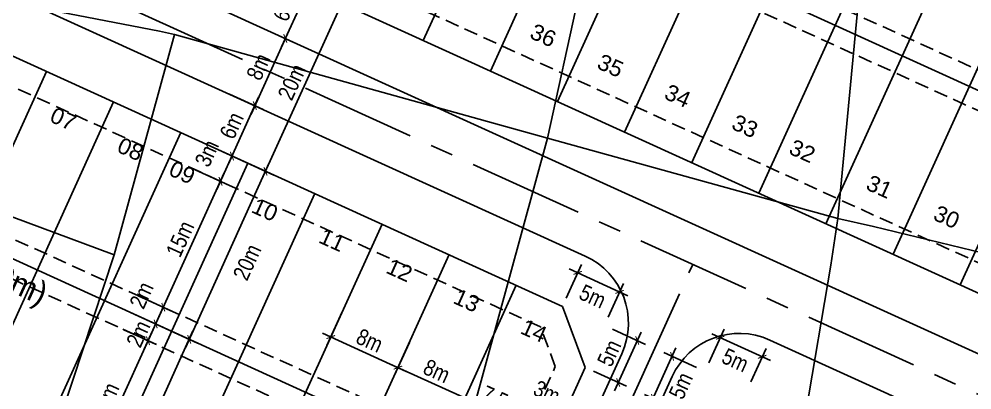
# Model space of a CAD drawing. Extents: x 597165 to 598689, y 1181586 to 1183364.
# Drawn here: x 597468.1 to 597571.5, y 1182870.2 to 1182910.4 of the extents above; entities that cross this region are included whole.
import ezdxf
from ezdxf.enums import TextEntityAlignment as Align

# ---------------------------------------------------------------- set-up
doc = ezdxf.new("R2010")
doc.units = 0
doc.header["$MEASUREMENT"] = 0
doc.linetypes.add('CENTER', pattern=[2, 1.25, -0.25, 0.25, -0.25])
doc.linetypes.add('DASHED', pattern=[0.75, 0.5, -0.25])
doc.layers.get('0').update_dxf_attribs({"linetype": 'CONTINUOUS'})
doc.layers.get('DEFPOINTS').update_dxf_attribs({"color": 8, "linetype": 'CONTINUOUS'})
for name, color, linetype in [('CGXD', 3, 'CONTINUOUS'), ('DIM-T', 7, 'CONTINUOUS'), ('DTEXT-TENLO', 4, 'CONTINUOUS'), ('NEN-HT', 8, 'CONTINUOUS'), ('NET-LENGOAI', 4, 'CONTINUOUS'), ('NET-LETRONG', 5, 'CONTINUOUS'), ('NET-PLO', 2, 'CONTINUOUS'), ('NET-TIM', 2, 'CENTER'), ('TEXT-SOLO', 7, 'CONTINUOUS')]:
    doc.layers.add(name, color=color, linetype=linetype)
doc.styles.add('AVO', font='VHELVEN.TTF')
doc.styles.add('VHEL-C-R', font='VHELVCN.TTF')
doc.styles.add('VTIMES-R', font='VAPTIMN.TTF')
doc.dimstyles.new('TL1000', dxfattribs={"dimscale": 0, "dimtxt": 2, "dimasz": 0.7, "dimexe": 1, "dimexo": 1, "dimgap": 0.5, "dimtad": 1, "dimdec": 1, "dimzin": 12, "dimtxsty": 'VHEL-C-R', "dimblk1": 'ARCHTICK', "dimblk2": 'ARCHTICK', "dimsah": 1, "dimcen": -0.09, "dimdle": 1, "dimclrd": 256, "dimclre": 256, "dimclrt": 256, "dimazin": 3, "dimtfac": 0.005, "dimtdec": 1, "dimtix": 1, "dimtmove": 0, "dimatfit": 3, "dimtolj": 1, "dimtzin": 0})

# ---------------------------------------------------------------- blocks, each defined once
blk = doc.blocks.new('_ARCHTICK')
at = {"color": 0, "linetype": 'BYBLOCK', "const_width": 0.15}
blk.add_lwpolyline([(-0.5, -0.5), (0.5, 0.5)], dxfattribs=at)
blk = doc.blocks.new('*D808')
at = {"linetype": 'BYBLOCK'}
for p, q in [((597490.92, 1182902.3), (597494.56, 1182900.64)), ((597490.75, 1182894.68), (597494.06, 1182901.97)), ((597488.44, 1182896.83), (597492.08, 1182895.18))]:
    blk.add_line(p, q, dxfattribs=at)
at = {"layer": 'DEFPOINTS', "color": 0, "linetype": 'BYBLOCK'}
for p in [(597490.01, 1182902.71), (597493.65, 1182901.06), (597487.53, 1182897.25)]:
    blk.add_point(p, dxfattribs=at)
at = {"linetype": 'BYBLOCK', "xscale": 0.7, "yscale": 0.7, "zscale": 0.7}
for p, rotation in [((597493.65, 1182901.06), 65.55248368592153), ((597491.17, 1182895.59), 245.5524836859215)]:
    blk.add_blockref('_ARCHTICK', p, dxfattribs=dict(at, rotation=rotation))
at = {"linetype": 'BYBLOCK', "insert": (597491.14, 1182898.9), "char_height": 1.75, "attachment_point": 5, "rotation": 65.5525, "style": 'VHEL-C-R'}
blk.add_mtext('\\A1;6m', dxfattribs=at)
blk = doc.blocks.new('*D807')
at = {"linetype": 'BYBLOCK'}
for p, q in [((597493.24, 1182900.14), (597497.37, 1182909.25)), ((597494.23, 1182909.58), (597497.87, 1182907.92))]:
    blk.add_line(p, q, dxfattribs=at)
at = {"layer": 'DEFPOINTS', "color": 0, "linetype": 'BYBLOCK'}
for p in [(597493.32, 1182909.99), (597496.96, 1182908.34), (597490.01, 1182902.71)]:
    blk.add_point(p, dxfattribs=at)
at = {"linetype": 'BYBLOCK', "xscale": 0.7, "yscale": 0.7, "zscale": 0.7}
for p, rotation in [((597496.96, 1182908.34), 65.55248368592153), ((597493.65, 1182901.06), 245.5524836859215)]:
    blk.add_blockref('_ARCHTICK', p, dxfattribs=dict(at, rotation=rotation))
at = {"linetype": 'BYBLOCK', "insert": (597494.04, 1182905.27), "char_height": 1.75, "attachment_point": 5, "rotation": 65.5525, "style": 'VHEL-C-R'}
blk.add_mtext('\\A1;8m', dxfattribs=at)
blk = doc.blocks.new('*D806')
at = {"linetype": 'BYBLOCK'}
for p, q in [((597496.55, 1182907.43), (597499.86, 1182914.71)), ((597496.71, 1182915.04), (597500.35, 1182913.39))]:
    blk.add_line(p, q, dxfattribs=at)
at = {"layer": 'DEFPOINTS', "color": 0, "linetype": 'BYBLOCK'}
for p in [(597495.8, 1182915.46), (597499.44, 1182913.8), (597493.32, 1182909.99)]:
    blk.add_point(p, dxfattribs=at)
at = {"linetype": 'BYBLOCK', "xscale": 0.7, "yscale": 0.7, "zscale": 0.7}
for p, rotation in [((597499.44, 1182913.8), 65.55248368592153), ((597496.96, 1182908.34), 245.5524836859215)]:
    blk.add_blockref('_ARCHTICK', p, dxfattribs=dict(at, rotation=rotation))
at = {"linetype": 'BYBLOCK', "insert": (597496.93, 1182911.65), "char_height": 1.75, "attachment_point": 5, "rotation": 65.5525, "style": 'VHEL-C-R'}
blk.add_mtext('\\A1;6m', dxfattribs=at)
blk = doc.blocks.new('*D805')
at = {"linetype": 'BYBLOCK'}
for p, q in [((597496.71, 1182915.04), (597504, 1182911.73)), ((597494.39, 1182893.03), (597503.5, 1182913.05)), ((597488.44, 1182896.83), (597495.72, 1182893.52))]:
    blk.add_line(p, q, dxfattribs=at)
at = {"layer": 'DEFPOINTS', "color": 0, "linetype": 'BYBLOCK'}
for p in [(597495.8, 1182915.46), (597503.09, 1182912.14), (597487.53, 1182897.25)]:
    blk.add_point(p, dxfattribs=at)
at = {"linetype": 'BYBLOCK', "xscale": 0.7, "yscale": 0.7, "zscale": 0.7}
for p, rotation in [((597503.09, 1182912.14), 65.55248368540667), ((597494.81, 1182893.94), 245.5524836854067)]:
    blk.add_blockref('_ARCHTICK', p, dxfattribs=dict(at, rotation=rotation))
at = {"linetype": 'BYBLOCK', "insert": (597497.68, 1182903.62), "char_height": 1.75, "attachment_point": 5, "rotation": 65.5525, "style": 'VHEL-C-R'}
blk.add_mtext('\\A1;20m', dxfattribs=at)
blk = doc.blocks.new('*D795')
at = {"linetype": 'BYBLOCK'}
for p, q in [((597475.44, 1182861), (597482.48, 1182876.48)), ((597479.33, 1182876.81), (597482.97, 1182875.15))]:
    blk.add_line(p, q, dxfattribs=at)
at = {"layer": 'DEFPOINTS', "color": 0, "linetype": 'BYBLOCK'}
for p in [(597478.42, 1182877.22), (597482.06, 1182875.57), (597472.21, 1182863.57)]:
    blk.add_point(p, dxfattribs=at)
at = {"linetype": 'BYBLOCK', "xscale": 0.7, "yscale": 0.7, "zscale": 0.7}
for p, rotation in [((597482.06, 1182875.57), 65.55248368435842), ((597475.85, 1182861.91), 245.5524836843584)]:
    blk.add_blockref('_ARCHTICK', p, dxfattribs=dict(at, rotation=rotation))
at = {"linetype": 'BYBLOCK', "insert": (597477.43, 1182869.08), "char_height": 1.75, "attachment_point": 5, "rotation": 65.5525, "style": 'VHEL-C-R'}
blk.add_mtext('\\A1;15m', dxfattribs=at)
blk = doc.blocks.new('*D794')
at = {"linetype": 'BYBLOCK'}
for p, q in [((597480.16, 1182878.63), (597483.8, 1182876.97)), ((597481.65, 1182874.66), (597483.3, 1182878.3))]:
    blk.add_line(p, q, dxfattribs=at)
at = {"layer": 'DEFPOINTS', "color": 0, "linetype": 'BYBLOCK'}
for p in [(597479.25, 1182879.04), (597478.42, 1182877.22), (597482.89, 1182877.39)]:
    blk.add_point(p, dxfattribs=at)
at = {"linetype": 'BYBLOCK', "xscale": 0.7, "yscale": 0.7, "zscale": 0.7}
for p, rotation in [((597482.89, 1182877.39), 65.55248368435842), ((597482.06, 1182875.57), 245.5524836843584)]:
    blk.add_blockref('_ARCHTICK', p, dxfattribs=dict(at, rotation=rotation))
at = {"linetype": 'BYBLOCK', "insert": (597481, 1182876.32), "char_height": 1.75, "attachment_point": 5, "rotation": 65.5525, "style": 'VHEL-C-R'}
blk.add_mtext('\\A1;2m', dxfattribs=at)
blk = doc.blocks.new('*D793')
at = {"linetype": 'BYBLOCK'}
for p, q in [((597480.99, 1182880.45), (597484.63, 1182878.79)), ((597482.48, 1182876.48), (597483.72, 1182879.21))]:
    blk.add_line(p, q, dxfattribs=at)
at = {"layer": 'DEFPOINTS', "color": 0, "linetype": 'BYBLOCK'}
for p in [(597480.08, 1182880.86), (597479.25, 1182879.04), (597483.72, 1182879.21)]:
    blk.add_point(p, dxfattribs=at)
at = {"linetype": 'BYBLOCK', "xscale": 0.7, "yscale": 0.7, "zscale": 0.7}
for p, rotation in [((597483.72, 1182879.21), 65.55248368435842), ((597482.89, 1182877.39), 245.5524836843584)]:
    blk.add_blockref('_ARCHTICK', p, dxfattribs=dict(at, rotation=rotation))
at = {"linetype": 'BYBLOCK', "insert": (597481.35, 1182880.51), "char_height": 1.75, "attachment_point": 5, "rotation": 65.5525, "style": 'VHEL-C-R'}
blk.add_mtext('\\A1;2m', dxfattribs=at)
blk = doc.blocks.new('*D792')
at = {"linetype": 'BYBLOCK'}
for p, q in [((597483.3, 1182878.3), (597490.34, 1182893.77)), ((597487.19, 1182894.1), (597490.84, 1182892.45))]:
    blk.add_line(p, q, dxfattribs=at)
at = {"layer": 'DEFPOINTS', "color": 0, "linetype": 'BYBLOCK'}
for p in [(597486.28, 1182894.52), (597489.93, 1182892.86), (597480.08, 1182880.86)]:
    blk.add_point(p, dxfattribs=at)
at = {"linetype": 'BYBLOCK', "xscale": 0.7, "yscale": 0.7, "zscale": 0.7}
for p, rotation in [((597489.93, 1182892.86), 65.55248368435842), ((597483.72, 1182879.21), 245.5524836843584)]:
    blk.add_blockref('_ARCHTICK', p, dxfattribs=dict(at, rotation=rotation))
at = {"linetype": 'BYBLOCK', "insert": (597485.55, 1182886.61), "char_height": 1.75, "attachment_point": 5, "rotation": 65.5525, "style": 'VHEL-C-R'}
blk.add_mtext('\\A1;15m', dxfattribs=at)
blk = doc.blocks.new('*D791')
at = {"linetype": 'BYBLOCK'}
for p, q in [((597488.44, 1182896.83), (597492.08, 1182895.18)), ((597489.51, 1182891.95), (597491.17, 1182895.59))]:
    blk.add_line(p, q, dxfattribs=at)
at = {"layer": 'DEFPOINTS', "color": 0, "linetype": 'BYBLOCK'}
for p in [(597487.53, 1182897.25), (597491.17, 1182895.59), (597486.28, 1182894.52)]:
    blk.add_point(p, dxfattribs=at)
at = {"linetype": 'BYBLOCK', "xscale": 0.7, "yscale": 0.7, "zscale": 0.7}
for p, rotation in [((597491.17, 1182895.59), 65.55248368435842), ((597489.93, 1182892.86), 245.5524836843584)]:
    blk.add_blockref('_ARCHTICK', p, dxfattribs=dict(at, rotation=rotation))
at = {"linetype": 'BYBLOCK', "insert": (597488.45, 1182895.89), "char_height": 1.75, "attachment_point": 5, "rotation": 65.5525, "style": 'VHEL-C-R'}
blk.add_mtext('\\A1;3m', dxfattribs=at)
blk = doc.blocks.new('*D790')
at = {"linetype": 'BYBLOCK'}
for p, q in [((597480.16, 1182878.63), (597487.44, 1182875.32)), ((597477.84, 1182856.61), (597486.94, 1182876.64)), ((597471.88, 1182860.42), (597479.16, 1182857.11))]:
    blk.add_line(p, q, dxfattribs=at)
at = {"layer": 'DEFPOINTS', "color": 0, "linetype": 'BYBLOCK'}
for p in [(597479.25, 1182879.04), (597486.53, 1182875.73), (597470.97, 1182860.83)]:
    blk.add_point(p, dxfattribs=at)
at = {"linetype": 'BYBLOCK', "xscale": 0.7, "yscale": 0.7, "zscale": 0.7}
for p, rotation in [((597486.53, 1182875.73), 65.55248368510357), ((597478.25, 1182857.52), 245.5524836851035)]:
    blk.add_blockref('_ARCHTICK', p, dxfattribs=dict(at, rotation=rotation))
at = {"linetype": 'BYBLOCK', "insert": (597484.87, 1182866.95), "char_height": 1.75, "attachment_point": 5, "rotation": 65.5525, "style": 'VHEL-C-R'}
blk.add_mtext('\\A1;20m', dxfattribs=at)
blk = doc.blocks.new('*D789')
at = {"linetype": 'BYBLOCK'}
for p, q in [((597488.44, 1182896.83), (597495.72, 1182893.52)), ((597486.12, 1182874.82), (597495.22, 1182894.85)), ((597480.16, 1182878.63), (597487.44, 1182875.32))]:
    blk.add_line(p, q, dxfattribs=at)
at = {"layer": 'DEFPOINTS', "color": 0, "linetype": 'BYBLOCK'}
for p in [(597487.53, 1182897.25), (597494.81, 1182893.94), (597479.25, 1182879.04)]:
    blk.add_point(p, dxfattribs=at)
at = {"linetype": 'BYBLOCK', "xscale": 0.7, "yscale": 0.7, "zscale": 0.7}
for p, rotation in [((597494.81, 1182893.94), 65.55248368510357), ((597486.53, 1182875.73), 245.5524836851035)]:
    blk.add_blockref('_ARCHTICK', p, dxfattribs=dict(at, rotation=rotation))
at = {"linetype": 'BYBLOCK', "insert": (597492.82, 1182884.09), "char_height": 1.75, "attachment_point": 5, "rotation": 65.5525, "style": 'VHEL-C-R'}
blk.add_mtext('\\A1;20m', dxfattribs=at)
blk = doc.blocks.new('*D772')
at = {"linetype": 'BYBLOCK'}
for p, q in [((597503.13, 1182878.7), (597501.48, 1182875.06)), ((597500.98, 1182876.38), (597510.09, 1182872.25)), ((597510.42, 1182875.39), (597508.76, 1182871.75))]:
    blk.add_line(p, q, dxfattribs=at)
at = {"layer": 'DEFPOINTS', "color": 0, "linetype": 'BYBLOCK'}
for p in [(597503.55, 1182879.61), (597510.83, 1182876.3), (597509.18, 1182872.66)]:
    blk.add_point(p, dxfattribs=at)
at = {"linetype": 'BYBLOCK', "xscale": 0.7, "yscale": 0.7, "zscale": 0.7}
for p, rotation in [((597501.89, 1182875.97), 155.5697747363077), ((597509.18, 1182872.66), 335.5697747363077)]:
    blk.add_blockref('_ARCHTICK', p, dxfattribs=dict(at, rotation=rotation))
at = {"linetype": 'BYBLOCK', "insert": (597506.11, 1182875.59), "char_height": 1.75, "attachment_point": 5, "rotation": 335.5698, "style": 'VHEL-C-R'}
blk.add_mtext('\\A1;8m', dxfattribs=at)
blk = doc.blocks.new('*D771')
at = {"linetype": 'BYBLOCK'}
for p, q in [((597508.27, 1182873.08), (597517.37, 1182868.94)), ((597517.7, 1182872.09), (597516.05, 1182868.44))]:
    blk.add_line(p, q, dxfattribs=at)
at = {"layer": 'DEFPOINTS', "color": 0, "linetype": 'BYBLOCK'}
for p in [(597510.83, 1182876.3), (597518.11, 1182873), (597516.46, 1182869.35)]:
    blk.add_point(p, dxfattribs=at)
at = {"linetype": 'BYBLOCK', "xscale": 0.7, "yscale": 0.7, "zscale": 0.7}
for p, rotation in [((597509.18, 1182872.66), 155.5697747363077), ((597516.46, 1182869.35), 335.5697747363077)]:
    blk.add_blockref('_ARCHTICK', p, dxfattribs=dict(at, rotation=rotation))
at = {"linetype": 'BYBLOCK', "insert": (597513.39, 1182872.28), "char_height": 1.75, "attachment_point": 5, "rotation": 335.5698, "style": 'VHEL-C-R'}
blk.add_mtext('\\A1;8m', dxfattribs=at)
blk = doc.blocks.new('*D770')
at = {"linetype": 'BYBLOCK'}
for p, q in [((597515.55, 1182869.77), (597524.2, 1182865.84)), ((597524.53, 1182868.98), (597522.88, 1182865.34))]:
    blk.add_line(p, q, dxfattribs=at)
at = {"layer": 'DEFPOINTS', "color": 0, "linetype": 'BYBLOCK'}
for p in [(597518.11, 1182873), (597524.94, 1182869.89), (597523.29, 1182866.25)]:
    blk.add_point(p, dxfattribs=at)
at = {"linetype": 'BYBLOCK', "xscale": 0.7, "yscale": 0.7, "zscale": 0.7}
for p, rotation in [((597516.46, 1182869.35), 155.5697747363077), ((597523.29, 1182866.25), 335.5697747363077)]:
    blk.add_blockref('_ARCHTICK', p, dxfattribs=dict(at, rotation=rotation))
at = {"linetype": 'BYBLOCK', "insert": (597520.45, 1182869.07), "char_height": 1.75, "attachment_point": 5, "rotation": 335.5698, "style": 'VHEL-C-R'}
blk.add_mtext('\\A1;7.5m', dxfattribs=at)
blk = doc.blocks.new('*D769')
at = {"linetype": 'BYBLOCK'}
for p, q in [((597527.26, 1182867.73), (597525.61, 1182864.1)), ((597522.38, 1182866.67), (597526.02, 1182865.01))]:
    blk.add_line(p, q, dxfattribs=at)
at = {"layer": 'DEFPOINTS', "color": 0, "linetype": 'BYBLOCK'}
for p in [(597524.94, 1182869.89), (597527.67, 1182868.65), (597526.02, 1182865.01)]:
    blk.add_point(p, dxfattribs=at)
at = {"linetype": 'BYBLOCK', "xscale": 0.7, "yscale": 0.7, "zscale": 0.7}
for p, rotation in [((597523.29, 1182866.25), 155.5697747363077), ((597526.02, 1182865.01), 335.5697747363077)]:
    blk.add_blockref('_ARCHTICK', p, dxfattribs=dict(at, rotation=rotation))
at = {"linetype": 'BYBLOCK', "insert": (597525.34, 1182869.98), "char_height": 1.75, "attachment_point": 5, "rotation": 335.5698, "style": 'VHEL-C-R'}
blk.add_mtext('\\A1;3m', dxfattribs=at)
blk = doc.blocks.new('*D613')
at = {"linetype": 'BYBLOCK'}
for p, q in [((597527.43, 1182880.2), (597529.09, 1182883.85)), ((597527.77, 1182883.35), (597534.14, 1182880.45)), ((597531.99, 1182878.13), (597533.64, 1182881.78))]:
    blk.add_line(p, q, dxfattribs=at)
at = {"layer": 'DEFPOINTS', "color": 0, "linetype": 'BYBLOCK'}
for p in [(597533.23, 1182880.87), (597527.02, 1182879.29), (597531.57, 1182877.22)]:
    blk.add_point(p, dxfattribs=at)
at = {"linetype": 'BYBLOCK', "xscale": 0.7, "yscale": 0.7, "zscale": 0.7}
for p, rotation in [((597528.68, 1182882.93), 155.552483681819), ((597533.23, 1182880.87), 335.5524836818191)]:
    blk.add_blockref('_ARCHTICK', p, dxfattribs=dict(at, rotation=rotation))
at = {"linetype": 'BYBLOCK', "insert": (597530.31, 1182880.38), "char_height": 1.75, "attachment_point": 5, "rotation": 335.5525, "style": 'VHEL-C-R'}
blk.add_mtext('\\A1;5m', dxfattribs=at)
blk = doc.blocks.new('*D612')
at = {"linetype": 'BYBLOCK'}
for p, q in [((597532.48, 1182876.81), (597536.06, 1182875.18)), ((597532.67, 1182870.13), (597535.57, 1182876.51)), ((597530.41, 1182872.26), (597533.99, 1182870.63))]:
    blk.add_line(p, q, dxfattribs=at)
at = {"layer": 'DEFPOINTS', "color": 0, "linetype": 'BYBLOCK'}
for p in [(597531.57, 1182877.22), (597535.15, 1182875.6), (597529.5, 1182872.67)]:
    blk.add_point(p, dxfattribs=at)
at = {"linetype": 'BYBLOCK', "xscale": 0.7, "yscale": 0.7, "zscale": 0.7}
for p, rotation in [((597535.15, 1182875.6), 65.55248368479997), ((597533.08, 1182871.05), 245.5524836848)]:
    blk.add_blockref('_ARCHTICK', p, dxfattribs=dict(at, rotation=rotation))
at = {"linetype": 'BYBLOCK', "insert": (597532.11, 1182874.23), "char_height": 1.75, "attachment_point": 5, "rotation": 65.5525, "style": 'VHEL-C-R'}
blk.add_mtext('\\A1;5m', dxfattribs=at)
blk = doc.blocks.new('*D523')
at = {"linetype": 'BYBLOCK'}
for p, q in [((597542.91, 1182873.17), (597544.57, 1182876.81)), ((597549.61, 1182873.42), (597543.24, 1182876.31)), ((597547.46, 1182871.1), (597549.12, 1182874.74))]:
    blk.add_line(p, q, dxfattribs=at)
at = {"layer": 'DEFPOINTS', "color": 0, "linetype": 'BYBLOCK'}
for p in [(597544.15, 1182875.9), (597542.5, 1182872.26), (597547.05, 1182870.19)]:
    blk.add_point(p, dxfattribs=at)
at = {"linetype": 'BYBLOCK', "xscale": 0.7, "yscale": 0.7, "zscale": 0.7}
for p, rotation in [((597544.15, 1182875.9), 155.5524836847999), ((597548.7, 1182873.83), 335.5524836848)]:
    blk.add_blockref('_ARCHTICK', p, dxfattribs=dict(at, rotation=rotation))
at = {"linetype": 'BYBLOCK', "insert": (597545.79, 1182873.46), "char_height": 1.75, "attachment_point": 5, "rotation": 335.5525, "style": 'VHEL-C-R'}
blk.add_mtext('\\A1;5m', dxfattribs=at)
blk = doc.blocks.new('*D522')
at = {"linetype": 'BYBLOCK'}
for p, q in [((597536.44, 1182868.42), (597539.34, 1182874.79)), ((597541.59, 1182872.67), (597538.02, 1182874.29)), ((597539.52, 1182868.12), (597535.95, 1182869.74))]:
    blk.add_line(p, q, dxfattribs=at)
at = {"layer": 'DEFPOINTS', "color": 0, "linetype": 'BYBLOCK'}
for p in [(597538.93, 1182873.88), (597542.5, 1182872.26), (597540.43, 1182867.71)]:
    blk.add_point(p, dxfattribs=at)
at = {"linetype": 'BYBLOCK', "xscale": 0.7, "yscale": 0.7, "zscale": 0.7}
for p, rotation in [((597538.93, 1182873.88), 65.55248368115672), ((597536.86, 1182869.33), 245.5524836811567)]:
    blk.add_blockref('_ARCHTICK', p, dxfattribs=dict(at, rotation=rotation))
at = {"linetype": 'BYBLOCK', "insert": (597539.88, 1182870.7), "char_height": 1.75, "attachment_point": 5, "rotation": 65.5525, "style": 'VHEL-C-R'}
blk.add_mtext('\\A1;5m', dxfattribs=at)

msp = doc.modelspace()

# ---------------------------------------------------------------- linework, layer by layer
at = {"layer": 'CGXD', "linetype": 'DASHED', "ltscale": 3}
for points in [[(597442.2869, 1182980.4289), (597436.8368, 1182966.4293), (597601.1432, 1182891.7322), (597607.3511, 1182905.3873)], [(597435.48, 1182962.6521), (597430.3919, 1182948.4879), (597593.2799, 1182874.4357), (597599.4878, 1182888.0908)], [(597421.5726, 1182923.9367), (597416.4845, 1182909.7725), (597521.3915, 1182862.0796), (597526.2574, 1182872.7828), (597524.6475, 1182877.0767)], [(597415.1276, 1182905.9954), (597410.0395, 1182891.8312), (597510.5763, 1182846.1251), (597514.8702, 1182847.735), (597519.7361, 1182858.4382)]]:
    msp.add_lwpolyline(points, close=True, dxfattribs=at)
at = {"layer": 'NEN-HT', "linetype": 'CONTINUOUS'}
for p, q in [((597537.66, 1182953.49), (597525.42, 1182897.54)), ((597560.04, 1182921.5), (597556.9, 1182888.82)), ((597483.31, 1182909.15), (597457.15, 1182914.22)), ((597478.37, 1182884.87), (597484.95, 1182908.76)), ((597484.95, 1182908.76), (597483.31, 1182909.15)), ((597484.95, 1182908.76), (597525.42, 1182897.54)), ((597525.42, 1182897.54), (597508.78, 1182836.89)), ((597525.42, 1182897.54), (597556.9, 1182888.82)), ((597450.55, 1182895.22), (597478.37, 1182884.87)), ((597556.9, 1182888.82), (597556.17, 1182883.76)), ((597560.78, 1182887.97), (597556.9, 1182888.82)), ((597619.55, 1182873.68), (597560.78, 1182887.97)), ((597478.37, 1182884.87), (597458.78, 1182825.34)), ((597556.17, 1182883.76), (597546.47, 1182827.28))]:
    msp.add_line(p, q, dxfattribs=at)
at = {"layer": 'NET-LENGOAI', "ltscale": 20}
for p, q in [((597384.8181, 1182959.3203), (597603.6654, 1182859.8278)), ((597529.5034, 1182884.7555), (597381.5073, 1182952.0376)), ((597602.2196, 1182851.6972), (597549.5309, 1182875.6506)), ((597519.8179, 1182844.1206), (597533.4753, 1182874.1619)), ((597527.0569, 1182845.5461), (597538.9373, 1182871.6787))]:
    msp.add_line(p, q, dxfattribs=at)
for centre, start, end in [((597526.1926, 1182877.4728), 335.552484, 65.552484), ((597546.2201, 1182868.3679), 65.552484, 155.552484)]:
    msp.add_arc(centre, 8, start, end, dxfattribs=at)
at = {"layer": 'NET-LETRONG', "ltscale": 20}
msp.add_line((597605.6934, 1182865.4968), (597387.3013, 1182964.7823), dxfattribs=at)
at = {"layer": 'NET-LETRONG'}
for p, q in [((597379.0241, 1182946.5755), (597527.0203, 1182879.2934)), ((597527.0203, 1182879.2934), (597529.5027, 1182872.6724)), ((597517.0869, 1182845.3622), (597529.5027, 1182872.6724))]:
    msp.add_line(p, q, dxfattribs=at)
at = {"layer": 'NET-PLO'}
for p, q in [((597600.3155, 1182889.9115), (597437.0442, 1182964.138)), ((597511.9283, 1182908.1243), (597528.4827, 1182944.538)), ((597519.2111, 1182904.8135), (597535.7654, 1182941.2271)), ((597526.4938, 1182901.5026), (597543.0482, 1182937.9162)), ((597533.7765, 1182898.1917), (597550.3309, 1182934.6053)), ((597541.0592, 1182894.8808), (597557.6136, 1182931.2945)), ((597548.342, 1182891.57), (597564.8963, 1182927.9836)), ((597555.6247, 1182888.2591), (597572.1791, 1182924.6727)), ((597562.9074, 1182884.9482), (597579.4618, 1182921.3618)), ((597570.1901, 1182881.6373), (597586.7445, 1182918.051)), ((597416.8746, 1182907.3981), (597523.2948, 1182859.0173)), ((597471.0418, 1182904.7709), (597454.4984, 1182868.3523)), ((597478.3246, 1182901.46), (597461.7812, 1182865.0414)), ((597485.6073, 1182898.1491), (597469.0639, 1182861.7305)), ((597492.89, 1182894.8383), (597476.3466, 1182858.4196)), ((597500.1727, 1182891.5274), (597483.6293, 1182855.1088)), ((597507.4555, 1182888.2165), (597490.9121, 1182851.7979)), ((597514.7382, 1182884.9056), (597498.1948, 1182848.487)), ((597522.0209, 1182881.5948), (597505.4775, 1182845.1761))]:
    msp.add_line(p, q, dxfattribs=at)
at = {"layer": 'NET-TIM', "ltscale": 10}
for p, q in [((597619.7611, 1182848.1165), (597383.1627, 1182955.6789)), ((597517.9965, 1182832.8653), (597541.1726, 1182883.8444))]:
    msp.add_line(p, q, dxfattribs=at)

# ---------------------------------------------------------------- texts
at = {"layer": 'DTEXT-TENLO', "style": 'VTIMES-R'}
msp.add_text('( 28 Loâ 8m x 20m)', height=2.5, rotation=335.552484, dxfattribs=at).set_placement((597458.0834, 1182884.9811), align=Align.CENTER)
at = {"layer": 'TEXT-SOLO', "color": 3, "style": 'AVO'}
for s, p in [('36', (597524.5935, 1182907.8818)), ('35', (597531.8897, 1182904.6007)), ('34', (597539.1859, 1182901.3196)), ('07', (597472.5039, 1182898.8305)), ('33', (597546.4821, 1182898.0385)), ('08', (597479.8001, 1182895.5494)), ('32', (597552.7104, 1182895.3417)), ('09', (597485.4136, 1182893.025)), ('31', (597561.0745, 1182891.4763)), ('10', (597494.3925, 1182888.9873)), ('30', (597568.3707, 1182888.1953)), ('11', (597501.6887, 1182885.7062)), ('12', (597508.9849, 1182882.4251)), ('13', (597516.2811, 1182879.144)), ('14', (597523.5773, 1182875.8629))]:
    msp.add_text(s, height=1.75, rotation=335.786661, dxfattribs=at).set_placement(p, align=Align.CENTER)

# ---------------------------------------------------------------- dimensions: what is measured, and where the dimension line sits
at = {"layer": 'DIM-T'}
for p1, p2, distance, picture, middle in [((597487.5254, 1182897.2486), (597495.8026, 1182915.4554), -8, '*D805', (597497.6781, 1182903.6179)), ((597487.5254, 1182897.2486), (597490.0086, 1182902.7106), -4, '*D808', (597491.1397, 1182898.901)), ((597503.5472, 1182879.6129), (597510.8309, 1182876.3042), -4, '*D772', (597506.1111, 1182875.5856))]:
    dim = msp.add_aligned_dim(p1=p1, p2=p2, distance=distance, dimstyle='TL1000', override={"dimscale": 1, "dimtxt": 1.75, "dimpost": 'm'}, dxfattribs=at)
    dim.commit()
    dim.dimension.update_dxf_attribs({"geometry": picture, "text_midpoint": middle})
for base, p1, p2, angle, picture, middle in [((597499.444, 1182913.8), (597493.3195, 1182909.9934), (597495.8026, 1182915.4554), 65.552484, '*D806', (597496.9337, 1182911.6457)), ((597496.9608, 1182908.3379), (597490.0086, 1182902.7106), (597493.3195, 1182909.9934), 65.552484, '*D807', (597494.0367, 1182905.2734)), ((597489.9252, 1182892.8621), (597480.076, 1182880.8625), (597486.2839, 1182894.5176), 65.552484, '*D792', (597485.5526, 1182886.6114)), ((597516.4603, 1182869.3537), (597510.8309, 1182876.3042), (597518.1146, 1182872.9955), 335.569775, '*D771', (597513.3948, 1182872.2769)), ((597523.2894, 1182866.2515), (597518.1146, 1182872.9955), (597524.9408, 1182869.8869), 335.569775, '*D770', (597520.4513, 1182869.0715))]:
    dim = msp.add_linear_dim(base=base, p1=p1, p2=p2, angle=angle, dimstyle='TL1000', override={"dimscale": 1, "dimtxt": 1.75, "dimpost": 'm', "dimse1": 1}, dxfattribs=at)
    dim.commit()
    dim.dimension.update_dxf_attribs({"geometry": picture, "text_midpoint": middle})
for base, p1, p2, angle, override, picture, middle, dimtype in [((597491.1668, 1182895.5932), (597486.2839, 1182894.5176), (597487.5254, 1182897.2486), 65.552484, {"dimscale": 1, "dimtxt": 1.75, "dimpost": 'm', "dimse1": 1}, '*D791', (597488.45, 1182895.8885), 160), ((597494.8082, 1182893.9377), (597479.2483, 1182879.0418), (597487.5254, 1182897.2486), 65.552484, {"dimscale": 1, "dimtxt": 1.75, "dimpost": 'm'}, '*D789', (597492.8215, 1182884.0879), 161), ((597533.2274, 1182880.8655), (597527.0203, 1182879.2934), (597531.572, 1182877.2241), 335.552484, {"dimscale": 1, "dimtxt": 1.75, "dimpost": 'm'}, '*D613', (597530.3091, 1182880.3788), 161), ((597483.7173, 1182879.207), (597479.2483, 1182879.0418), (597480.076, 1182880.8625), 65.552484, {"dimscale": 1, "dimtxt": 1.75, "dimpost": 'm', "dimse1": 1}, '*D793', (597481.3511, 1182880.5074), 160), ((597486.531, 1182875.7309), (597470.9711, 1182860.835), (597479.2483, 1182879.0418), 65.552484, {"dimscale": 1, "dimtxt": 1.75, "dimpost": 'm'}, '*D790', (597484.8724, 1182866.9544), 161), ((597482.8896, 1182877.3863), (597478.4205, 1182877.2211), (597479.2483, 1182879.0418), 65.552484, {"dimscale": 1, "dimtxt": 1.75, "dimpost": 'm', "dimse1": 1}, '*D794', (597480.9979, 1182876.3225), 160), ((597482.0619, 1182875.5657), (597472.2126, 1182863.566), (597478.4205, 1182877.2211), 65.552484, {"dimscale": 1, "dimtxt": 1.75, "dimpost": 'm', "dimse1": 1}, '*D795', (597477.4274, 1182869.0767), 160), ((597535.1517, 1182875.5967), (597529.5027, 1182872.6724), (597531.572, 1182877.2241), 65.552484, {"dimscale": 1, "dimtxt": 1.75, "dimpost": 'm'}, '*D612', (597532.1149, 1182874.2311), 161), ((597544.1515, 1182875.8992), (597547.0478, 1182870.1885), (597542.4961, 1182872.2578), 155.552484, {"dimscale": 1, "dimtxt": 1.75, "dimpost": 'm'}, '*D523', (597545.7911, 1182873.458), 161), ((597538.9255, 1182873.8811), (597540.4268, 1182867.7061), (597542.4961, 1182872.2578), 65.552484, {"dimscale": 1, "dimtxt": 1.75, "dimpost": 'm'}, '*D522', (597539.8839, 1182870.6991), 161), ((597526.0208, 1182865.0107), (597524.9408, 1182869.8869), (597527.6719, 1182868.6453), 335.569775, {"dimscale": 1, "dimtxt": 1.75, "dimpost": 'm', "dimse1": 1}, '*D769', (597525.3408, 1182869.9755), 160)]:
    dim = msp.add_linear_dim(base=base, p1=p1, p2=p2, angle=angle, dimstyle='TL1000', override=override, dxfattribs=at)
    dim.commit()
    dim.dimension.update_dxf_attribs({"geometry": picture, "text_midpoint": middle, "dimtype": dimtype})

doc.saveas('drawing.dxf')
